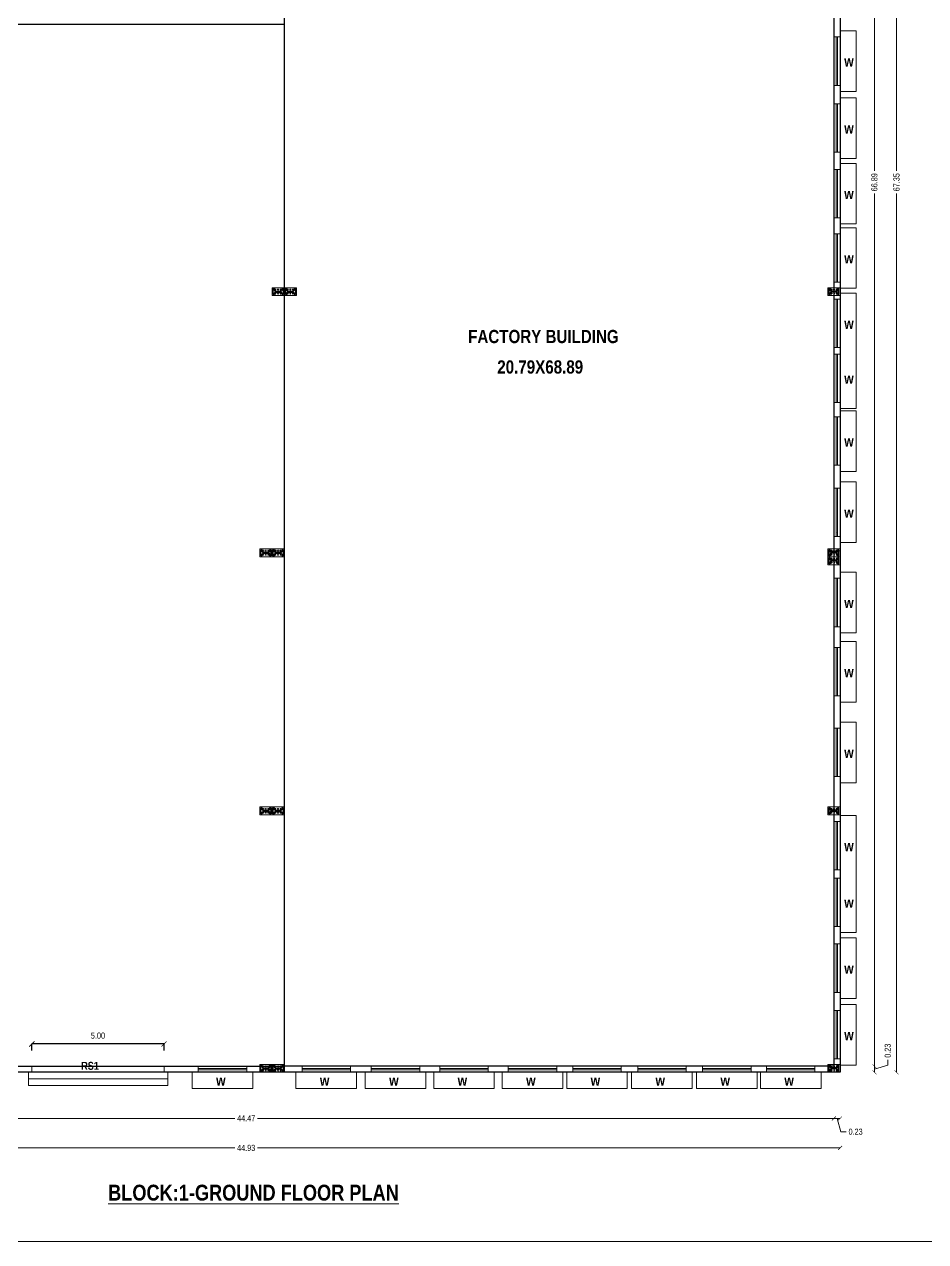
# Model space of a CAD drawing. Header units: metres. Extents: x -1559856 to -1559563, y 43807 to 43972.
# Drawn here: x -1559831.75 to -1559797.65, y 43862.95 to 43909 of the extents above; entities that cross this region are included whole.
import ezdxf

# ---------------------------------------------------------------- set-up
doc = ezdxf.new("R2010")
doc.units = ezdxf.units.M
doc.header["$LTSCALE"] = 750
doc.header["$MEASUREMENT"] = 0
doc.header["$PDMODE"] = 35
doc.header["$PDSIZE"] = 50
doc.linetypes.add('CENTER', pattern=[2, 1.25, -0.25, 0.25, -0.25])
doc.linetypes.add('DASHED2', pattern=[9.525, 6.35, -3.175])
doc.layers.get('0').update_dxf_attribs({"lineweight": 5})
doc.layers.get('Defpoints').update_dxf_attribs({"lineweight": 0})
doc.layers.add('BLK_1_COVERED_AREA', color=140, linetype='Continuous', plot=False)
doc.layers.add('BLK_1_FLR_0_BLT_UP_AREA', color=1, linetype='Continuous', plot=False)
for name, color, linetype in [('BLK_1_FLR_0_CARPET_AREA', 10, 'Continuous'), ('BLK_1_FLR_0_EXIT_WIDTH_DOOR', 2, 'Continuous'), ('BLK_1_FLR_0_REGULAR_ROOM_1', 117, 'Continuous'), ('Soolagiri', 6, 'Continuous')]:
    doc.layers.add(name, color=color, linetype=linetype)
doc.layers.add('Windows', color=142, linetype='Continuous', lineweight=0)
doc.layers.add('WORKSHOP_AREA', color=7, linetype='Continuous', lineweight=5)
doc.styles.add('DIM 100', font='ARIALN.TTF', dxfattribs={"width": 0.85, "height": 0.23})
doc.styles.add('GLOBAL INFRA', font='ARIALNB.TTF', dxfattribs={"height": 0.3})
doc.styles.add('GLOBAL INFRA 1', font='ARIALNB.TTF', dxfattribs={"height": 0.3})
doc.styles.add('mani', font='swissc.ttf', dxfattribs={"height": 0.23})
doc.dimstyles.new('Civil Mt', dxfattribs={"dimtxt": 0.23, "dimasz": 0.15, "dimexe": 0, "dimexo": 0, "dimgap": 0.1, "dimtad": 0, "dimzin": 0, "dimdsep": 46, "dimtxsty": 'mani', "dimblk": 'ARCHTICK', "dimcen": 0, "dimse1": 1, "dimse2": 1, "dimclrd": 253, "dimclrt": 7, "dimadec": 0, "dimazin": 3, "dimtfac": 1, "dimtofl": 0, "dimtmove": 1, "dimatfit": 3, "dimfxl": 0, "dimfrac": 2, "dimtolj": 1, "dimtzin": 0, "dimlwd": 13, "dimarcsym": 0})
doc.dimstyles.new('GRID DIM 400', dxfattribs={"dimscale": 0, "dimtxt": 0.8, "dimasz": 0.2, "dimexe": 0, "dimexo": 0, "dimgap": 0.2, "dimtad": 0, "dimlfac": -0.1, "dimzin": 1, "dimdsep": 46, "dimtxsty": 'DIM 100', "dimblk": 'ARCHTICK', "dimcen": 0, "dimclrd": 256, "dimclre": 252, "dimclrt": 4, "dimazin": 0, "dimtfac": 1, "dimtix": 1, "dimtofl": 0, "dimtmove": 2, "dimatfit": 0, "dimfxl": 0, "dimtolj": 1, "dimtzin": 0, "dimarcsym": 0})

# ---------------------------------------------------------------- blocks, each defined once
blk = doc.blocks.new('A$C0D0C1849')
at = {"color": 253, "linetype": 'CENTER', "ltscale": 5}
for p, q in [((0.114, 0.228), (0.174, 0.228)), ((0.114, 0.078), (0.174, 0.078)), ((0.144, 0.258), (0.144, 0.198)), ((0.144, 0.108), (0.144, 0.048)), ((0.209, 0.228), (0.269, 0.228)), ((0.239, 0.258), (0.239, 0.198)), ((0.239, 0.108), (0.239, 0.048)), ((0.305, 0.228), (0.365, 0.228)), ((0.305, 0.078), (0.365, 0.078)), ((0.335, 0.258), (0.335, 0.198)), ((0.335, 0.108), (0.335, 0.048))]:
    blk.add_line(p, q, dxfattribs=at)
at = {"color": 253}
for centre in [(0.144, 0.228), (0.144, 0.078), (0.239, 0.228), (0.239, 0.078), (0.335, 0.228), (0.335, 0.078)]:
    blk.add_circle(centre, 0.015, dxfattribs=at)
at = {"layer": 'Soolagiri', "color": 2, "ltscale": 0.1}
for p, q in [((0.044, 0.267), (0.044, 0.037)), ((0.094, 0.267), (0.044, 0.267)), ((0.044, 0.037), (0.094, 0.037)), ((0.094, 0.267), (0.094, 0.201)), ((0.094, 0.102), (0.094, 0.037)), ((0.344, 0.172), (0.124, 0.172)), ((0.344, 0.132), (0.124, 0.132)), ((0.374, 0.202), (0.374, 0.267)), ((0.424, 0.267), (0.374, 0.267)), ((0.374, 0.037), (0.374, 0.102)), ((0.374, 0.037), (0.424, 0.037)), ((0.424, 0.037), (0.424, 0.267))]:
    blk.add_line(p, q, dxfattribs=at)
for centre, radius, start, end in [((0.124, 0.202), 0.03, 178.6485, 269.9887), ((0.124, 0.102), 0.03, 90, 180), ((0.344, 0.202), 0.03, 269.9651, 360), ((0.344, 0.102), 0.0305, 0.3664, 90.2926)]:
    blk.add_arc(centre, radius, start, end, dxfattribs=at)
at = {"layer": 'Windows', "color": 6, "ltscale": 0.2}
blk.add_lwpolyline([(0.464, 0), (0, 0), (0, 0.3), (0.464, 0.3)], close=True, dxfattribs=at)
blk = doc.blocks.new('_ArchTick')
at = {"color": 0, "linetype": 'ByBlock', "const_width": 0.15}
blk.add_lwpolyline([(-0.5, -0.5), (0.5, 0.5)], dxfattribs=at)
blk = doc.blocks.new('*D322')
at = {"color": 253, "lineweight": 13, "ltscale": 0.2}
for p, q in [((-1559845.59, 43867.611), (-1559823.787, 43867.611)), ((-1559801.12, 43867.611), (-1559822.924, 43867.611))]:
    blk.add_line(p, q, dxfattribs=at)
at = {"layer": 'Defpoints', "color": 0, "ltscale": 0.2}
for p in [(-1559845.59, 43869.584), (-1559801.12, 43869.584), (-1559801.12, 43867.611)]:
    blk.add_point(p, dxfattribs=at)
at = {"color": 253, "lineweight": 13, "ltscale": 0.2, "xscale": 0.15, "yscale": 0.15, "zscale": 0.15, "rotation": 180}
blk.add_blockref('_ArchTick', (-1559845.59, 43867.611), dxfattribs=at)
at = {"color": 253, "lineweight": 13, "ltscale": 0.2, "xscale": 0.15, "yscale": 0.15, "zscale": 0.15}
blk.add_blockref('_ArchTick', (-1559801.12, 43867.611), dxfattribs=at)
at = {"color": 7, "ltscale": 0.2, "insert": (-1559823.355, 43867.611), "char_height": 0.23, "attachment_point": 5, "style": 'mani'}
blk.add_mtext('\\A1;44.47', dxfattribs=at)
blk = doc.blocks.new('*D323')
at = {"color": 253, "lineweight": 13, "ltscale": 0.2}
for p, q in [((-1559801.12, 43867.611), (-1559800.89, 43867.611)), ((-1559801.005, 43867.611), (-1559800.854, 43867.106)), ((-1559800.854, 43867.106), (-1559800.654, 43867.106))]:
    blk.add_line(p, q, dxfattribs=at)
at = {"layer": 'Defpoints', "color": 0, "ltscale": 0.2}
for p in [(-1559801.12, 43869.584), (-1559800.89, 43869.354), (-1559800.89, 43867.611)]:
    blk.add_point(p, dxfattribs=at)
at = {"color": 253, "lineweight": 13, "ltscale": 0.2, "xscale": 0.15, "yscale": 0.15, "zscale": 0.15, "rotation": 180}
blk.add_blockref('_ArchTick', (-1559801.12, 43867.611), dxfattribs=at)
at = {"color": 253, "lineweight": 13, "ltscale": 0.2, "xscale": 0.15, "yscale": 0.15, "zscale": 0.15}
blk.add_blockref('_ArchTick', (-1559800.89, 43867.611), dxfattribs=at)
at = {"color": 7, "ltscale": 0.2, "insert": (-1559800.302, 43867.106), "char_height": 0.23, "attachment_point": 5, "style": 'mani'}
blk.add_mtext('\\A1;0.23', dxfattribs=at)
blk = doc.blocks.new('*D324')
at = {"color": 253, "lineweight": 13, "ltscale": 0.2}
for p, q in [((-1559845.82, 43866.493), (-1559823.786, 43866.493)), ((-1559800.89, 43866.493), (-1559822.925, 43866.493))]:
    blk.add_line(p, q, dxfattribs=at)
at = {"layer": 'Defpoints', "color": 0, "ltscale": 0.2}
for p in [(-1559845.82, 43869.354), (-1559800.89, 43869.354), (-1559800.89, 43866.493)]:
    blk.add_point(p, dxfattribs=at)
at = {"color": 253, "lineweight": 13, "ltscale": 0.2, "xscale": 0.15, "yscale": 0.15, "zscale": 0.15, "rotation": 180}
blk.add_blockref('_ArchTick', (-1559845.82, 43866.493), dxfattribs=at)
at = {"color": 253, "lineweight": 13, "ltscale": 0.2, "xscale": 0.15, "yscale": 0.15, "zscale": 0.15}
blk.add_blockref('_ArchTick', (-1559800.89, 43866.493), dxfattribs=at)
at = {"color": 7, "ltscale": 0.2, "insert": (-1559823.355, 43866.493), "char_height": 0.23, "attachment_point": 5, "style": 'mani'}
blk.add_mtext('\\A1;44.93', dxfattribs=at)
blk = doc.blocks.new('*D325')
at = {"color": 253, "lineweight": 13, "ltscale": 0.2}
for p, q in [((-1559799.086, 43869.62), (-1559799.086, 43869.82)), ((-1559799.59, 43869.469), (-1559799.086, 43869.62)), ((-1559799.59, 43869.354), (-1559799.59, 43869.584))]:
    blk.add_line(p, q, dxfattribs=at)
at = {"layer": 'Defpoints', "color": 0, "ltscale": 0.2}
for p in [(-1559801.12, 43869.584), (-1559800.89, 43869.354), (-1559799.59, 43869.584)]:
    blk.add_point(p, dxfattribs=at)
at = {"color": 253, "lineweight": 13, "ltscale": 0.2, "xscale": 0.15, "yscale": 0.15, "zscale": 0.15}
for p, rotation in [((-1559799.59, 43869.584), 90), ((-1559799.59, 43869.354), 270)]:
    blk.add_blockref('_ArchTick', p, dxfattribs=dict(at, rotation=rotation))
at = {"color": 7, "ltscale": 0.2, "insert": (-1559799.086, 43870.172), "char_height": 0.23, "attachment_point": 5, "rotation": 90, "style": 'mani'}
blk.add_mtext('\\A1;0.23', dxfattribs=at)
blk = doc.blocks.new('*D326')
at = {"color": 253, "lineweight": 13, "ltscale": 0.2}
for p, q in [((-1559799.59, 43936.474), (-1559799.59, 43903.457)), ((-1559799.59, 43869.584), (-1559799.59, 43902.6))]:
    blk.add_line(p, q, dxfattribs=at)
at = {"layer": 'Defpoints', "color": 0, "ltscale": 0.2}
for p in [(-1559800.89, 43936.474), (-1559799.59, 43936.474), (-1559801.12, 43869.584)]:
    blk.add_point(p, dxfattribs=at)
at = {"color": 253, "lineweight": 13, "ltscale": 0.2, "xscale": 0.15, "yscale": 0.15, "zscale": 0.15}
for p, rotation in [((-1559799.59, 43936.474), 90), ((-1559799.59, 43869.584), 270)]:
    blk.add_blockref('_ArchTick', p, dxfattribs=dict(at, rotation=rotation))
at = {"color": 7, "ltscale": 0.2, "insert": (-1559799.59, 43903.029), "char_height": 0.23, "attachment_point": 5, "rotation": 90, "style": 'mani'}
blk.add_mtext('\\A1;66.89', dxfattribs=at)
blk = doc.blocks.new('*D328')
at = {"color": 253, "lineweight": 13, "ltscale": 0.2}
for p, q in [((-1559798.754, 43936.704), (-1559798.754, 43903.456)), ((-1559798.754, 43869.354), (-1559798.754, 43902.601))]:
    blk.add_line(p, q, dxfattribs=at)
at = {"layer": 'Defpoints', "color": 0, "ltscale": 0.2}
for p in [(-1559800.89, 43936.704), (-1559798.754, 43936.704), (-1559800.89, 43869.354)]:
    blk.add_point(p, dxfattribs=at)
at = {"color": 253, "lineweight": 13, "ltscale": 0.2, "xscale": 0.15, "yscale": 0.15, "zscale": 0.15}
for p, rotation in [((-1559798.754, 43936.704), 90), ((-1559798.754, 43869.354), 270)]:
    blk.add_blockref('_ArchTick', p, dxfattribs=dict(at, rotation=rotation))
at = {"color": 7, "ltscale": 0.2, "insert": (-1559798.754, 43903.029), "char_height": 0.23, "attachment_point": 5, "rotation": 90, "style": 'mani'}
blk.add_mtext('\\A1;67.35', dxfattribs=at)
blk = doc.blocks.new('*D447')
at = {"layer": 'BLK_1_FLR_0_EXIT_WIDTH_DOOR', "color": 252, "lineweight": -2}
for p, q in [((-1559831.463, 43870.175), (-1559831.463, 43870.425)), ((-1559826.463, 43870.175), (-1559826.463, 43870.425))]:
    blk.add_line(p, q, dxfattribs=at)
at = {"layer": 'BLK_1_FLR_0_EXIT_WIDTH_DOOR', "color": 2, "lineweight": -2}
blk.add_line((-1559826.463, 43870.425), (-1559831.463, 43870.425), dxfattribs=at)
at = {"layer": 'Defpoints', "color": 0}
for p in [(-1559831.463, 43870.425), (-1559831.463, 43869.584), (-1559826.463, 43869.584)]:
    blk.add_point(p, dxfattribs=at)
at = {"layer": 'BLK_1_FLR_0_EXIT_WIDTH_DOOR', "color": 2, "lineweight": -2, "xscale": 0.2, "yscale": 0.2, "zscale": 0.2, "rotation": 180}
blk.add_blockref('_ArchTick', (-1559831.463, 43870.425), dxfattribs=at)
at = {"layer": 'BLK_1_FLR_0_EXIT_WIDTH_DOOR', "color": 2, "lineweight": -2, "xscale": 0.2, "yscale": 0.2, "zscale": 0.2}
blk.add_blockref('_ArchTick', (-1559826.463, 43870.425), dxfattribs=at)
at = {"layer": 'BLK_1_FLR_0_EXIT_WIDTH_DOOR', "color": 2, "insert": (-1559828.963, 43870.742), "char_height": 0.23, "attachment_point": 5, "style": 'DIM 100'}
blk.add_mtext('\\A1;5.00', dxfattribs=at)

msp = doc.modelspace()

# ---------------------------------------------------------------- linework, layer by layer
at = {"color": 7, "ltscale": 0.2}
for p, q in [((-1559801.12044, 43936.70361), (-1559801.12044, 43905.4795)), ((-1559800.89044, 43869.35362), (-1559800.89044, 43936.70361)), ((-1559800.89044, 43936.70361), (-1559800.89044, 43869.35362)), ((-1559821.91044, 43936.47361), (-1559821.91044, 43909.00361)), ((-1559821.91044, 43909.00361), (-1559849.38044, 43909.00361)), ((-1559801.12043, 43908.52795), (-1559800.89051, 43908.52795)), ((-1559801.03087, 43906.69598), (-1559801.03087, 43908.52795)), ((-1559801.00547, 43908.52795), (-1559801.00547, 43908.52795)), ((-1559800.98007, 43906.69598), (-1559800.98007, 43908.52795)), ((-1559800.89051, 43906.69598), (-1559801.12043, 43906.69598)), ((-1559801.00547, 43906.69598), (-1559801.00547, 43906.69598)), ((-1559801.12043, 43905.9951), (-1559800.89051, 43905.9951)), ((-1559801.03087, 43904.16313), (-1559801.03087, 43905.9951)), ((-1559801.00547, 43905.9951), (-1559801.00547, 43905.9951)), ((-1559800.98007, 43904.16313), (-1559800.98007, 43905.9951)), ((-1559800.89051, 43904.16313), (-1559801.12043, 43904.16313)), ((-1559801.00547, 43904.16313), (-1559801.00547, 43904.16313)), ((-1559801.12043, 43903.51435), (-1559800.89051, 43903.51435)), ((-1559801.03087, 43901.68238), (-1559801.03087, 43903.51435)), ((-1559801.00547, 43903.51435), (-1559801.00547, 43903.51435)), ((-1559800.98007, 43901.68238), (-1559800.98007, 43903.51435)), ((-1559800.89051, 43901.68238), (-1559801.12043, 43901.68238)), ((-1559801.00547, 43901.68238), (-1559801.00547, 43901.68238)), ((-1559801.12043, 43901.07857), (-1559800.89051, 43901.07857)), ((-1559801.03087, 43899.2466), (-1559801.03087, 43901.07857)), ((-1559801.00547, 43901.07857), (-1559801.00547, 43901.07857)), ((-1559800.98007, 43899.2466), (-1559800.98007, 43901.07857)), ((-1559801.12044, 43900.4795), (-1559801.12044, 43869.58362)), ((-1559800.89051, 43899.2466), (-1559801.12043, 43899.2466)), ((-1559801.00547, 43899.2466), (-1559801.00547, 43899.2466)), ((-1559801.12043, 43898.60506), (-1559800.89051, 43898.60506)), ((-1559801.03087, 43896.77309), (-1559801.03087, 43898.60506)), ((-1559801.00547, 43898.60506), (-1559801.00547, 43898.60506)), ((-1559800.98007, 43896.77309), (-1559800.98007, 43898.60506)), ((-1559800.89051, 43896.77309), (-1559801.12043, 43896.77309)), ((-1559801.12043, 43896.52628), (-1559800.89051, 43896.52628)), ((-1559801.03087, 43894.69431), (-1559801.03087, 43896.52628)), ((-1559801.00547, 43896.77309), (-1559801.00547, 43896.77309)), ((-1559801.00547, 43896.52628), (-1559801.00547, 43896.52628)), ((-1559800.98007, 43894.69431), (-1559800.98007, 43896.52628)), ((-1559800.89051, 43894.69431), (-1559801.12043, 43894.69431)), ((-1559801.00547, 43894.69431), (-1559801.00547, 43894.69431)), ((-1559801.12043, 43894.15263), (-1559800.89051, 43894.15263)), ((-1559801.03087, 43892.32066), (-1559801.03087, 43894.15263)), ((-1559801.00547, 43894.15263), (-1559801.00547, 43894.15263)), ((-1559800.98007, 43892.32066), (-1559800.98007, 43894.15263)), ((-1559800.89051, 43892.32066), (-1559801.12043, 43892.32066)), ((-1559801.00547, 43892.32066), (-1559801.00547, 43892.32066)), ((-1559801.12043, 43891.46028), (-1559800.89051, 43891.46028)), ((-1559801.03087, 43889.62831), (-1559801.03087, 43891.46028)), ((-1559801.00547, 43891.46028), (-1559801.00547, 43891.46028)), ((-1559800.98007, 43889.62831), (-1559800.98007, 43891.46028)), ((-1559800.89051, 43889.62831), (-1559801.12043, 43889.62831)), ((-1559801.00547, 43889.76721), (-1559801.00547, 43889.76721)), ((-1559801.00547, 43889.62831), (-1559801.00547, 43889.62831)), ((-1559821.91044, 43889.08827), (-1559822.37476, 43889.08827)), ((-1559800.89044, 43889.08832), (-1559801.35476, 43889.08832)), ((-1559800.89044, 43888.85832), (-1559801.35476, 43888.85832)), ((-1559801.12043, 43888.04376), (-1559800.89051, 43888.04376)), ((-1559801.03087, 43886.21179), (-1559801.03087, 43888.04376)), ((-1559801.00547, 43888.04376), (-1559801.00547, 43888.04376)), ((-1559800.98007, 43886.21179), (-1559800.98007, 43888.04376)), ((-1559800.89051, 43886.21179), (-1559801.12043, 43886.21179)), ((-1559801.00547, 43886.21179), (-1559801.00547, 43886.21179)), ((-1559801.12043, 43885.426), (-1559800.89051, 43885.426)), ((-1559801.03087, 43883.59403), (-1559801.03087, 43885.426)), ((-1559801.00547, 43885.426), (-1559801.00547, 43885.426)), ((-1559800.98007, 43883.59403), (-1559800.98007, 43885.426)), ((-1559800.89051, 43883.59403), (-1559801.12043, 43883.59403)), ((-1559801.00547, 43883.59403), (-1559801.00547, 43883.59403)), ((-1559801.12043, 43882.37156), (-1559800.89051, 43882.37156)), ((-1559801.03087, 43880.53959), (-1559801.03087, 43882.37156)), ((-1559801.00547, 43882.37156), (-1559801.00547, 43882.37156)), ((-1559800.98007, 43880.53959), (-1559800.98007, 43882.37156)), ((-1559800.89051, 43880.53959), (-1559801.12043, 43880.53959)), ((-1559801.00547, 43880.53959), (-1559801.00547, 43880.53959)), ((-1559801.12043, 43878.8419), (-1559800.89051, 43878.8419)), ((-1559801.03087, 43877.00993), (-1559801.03087, 43878.8419)), ((-1559801.00547, 43878.8419), (-1559801.00547, 43878.8419)), ((-1559800.98007, 43877.00993), (-1559800.98007, 43878.8419)), ((-1559800.89051, 43877.00993), (-1559801.12043, 43877.00993)), ((-1559801.12043, 43876.7026), (-1559800.89051, 43876.7026)), ((-1559801.03087, 43874.87063), (-1559801.03087, 43876.7026)), ((-1559801.00547, 43877.00993), (-1559801.00547, 43877.00993)), ((-1559801.00547, 43876.7026), (-1559801.00547, 43876.7026)), ((-1559800.98007, 43874.87063), (-1559800.98007, 43876.7026)), ((-1559800.89051, 43874.87063), (-1559801.12043, 43874.87063)), ((-1559801.00547, 43874.87063), (-1559801.00547, 43874.87063)), ((-1559801.12043, 43874.20894), (-1559800.89051, 43874.20894)), ((-1559801.03087, 43872.37697), (-1559801.03087, 43874.20894)), ((-1559801.00547, 43874.20894), (-1559801.00547, 43874.20894)), ((-1559800.98007, 43872.37697), (-1559800.98007, 43874.20894)), ((-1559800.89051, 43872.37697), (-1559801.12043, 43872.37697)), ((-1559801.00547, 43872.37697), (-1559801.00547, 43872.37697)), ((-1559801.12043, 43871.69063), (-1559800.89051, 43871.69063)), ((-1559801.03087, 43869.85866), (-1559801.03087, 43871.69063)), ((-1559801.00547, 43871.69063), (-1559801.00547, 43871.69063)), ((-1559800.98007, 43869.85866), (-1559800.98007, 43871.69063)), ((-1559800.89051, 43869.85866), (-1559801.12043, 43869.85866)), ((-1559801.00547, 43869.85866), (-1559801.00547, 43869.85866)), ((-1559800.89044, 43869.35362), (-1559845.82043, 43869.35362)), ((-1559831.46343, 43869.58362), (-1559845.59043, 43869.58362)), ((-1559831.46343, 43869.58362), (-1559831.46343, 43869.35362)), ((-1559818.6278, 43869.58362), (-1559826.46343, 43869.58362)), ((-1559826.46343, 43869.58362), (-1559826.46343, 43869.35362)), ((-1559825.16671, 43869.58362), (-1559825.16671, 43869.35362)), ((-1559823.33474, 43869.49405), (-1559825.16671, 43869.49405)), ((-1559825.16671, 43869.46865), (-1559825.16671, 43869.46865)), ((-1559823.33474, 43869.44325), (-1559825.16671, 43869.44325)), ((-1559823.33474, 43869.35362), (-1559823.33474, 43869.58362)), ((-1559823.33474, 43869.46865), (-1559823.33474, 43869.46865)), ((-1559821.2407, 43869.58362), (-1559821.2407, 43869.35362)), ((-1559819.40873, 43869.49405), (-1559821.2407, 43869.49405)), ((-1559821.2407, 43869.46865), (-1559821.2407, 43869.46865)), ((-1559819.40873, 43869.44325), (-1559821.2407, 43869.44325)), ((-1559819.40873, 43869.35362), (-1559819.40873, 43869.58362)), ((-1559819.40873, 43869.46865), (-1559819.40873, 43869.46865)), ((-1559818.62087, 43869.58362), (-1559818.62087, 43869.35362)), ((-1559816.7889, 43869.49405), (-1559818.62087, 43869.49405)), ((-1559818.62087, 43869.46865), (-1559818.62087, 43869.46865)), ((-1559816.7889, 43869.44325), (-1559818.62087, 43869.44325)), ((-1559816.7889, 43869.35362), (-1559816.7889, 43869.58362)), ((-1559816.7889, 43869.46865), (-1559816.7889, 43869.46865)), ((-1559816.03007, 43869.58362), (-1559816.03007, 43869.35362)), ((-1559814.1981, 43869.49405), (-1559816.03007, 43869.49405)), ((-1559816.03007, 43869.46865), (-1559816.03007, 43869.46865)), ((-1559814.1981, 43869.44325), (-1559816.03007, 43869.44325)), ((-1559814.1981, 43869.35362), (-1559814.1981, 43869.58362)), ((-1559814.1981, 43869.46865), (-1559814.1981, 43869.46865)), ((-1559809.60204, 43869.58362), (-1559813.6278, 43869.58362)), ((-1559813.43928, 43869.58362), (-1559813.43928, 43869.35362)), ((-1559811.60731, 43869.49405), (-1559813.43928, 43869.49405)), ((-1559813.43928, 43869.46865), (-1559813.43928, 43869.46865)), ((-1559811.60731, 43869.44325), (-1559813.43928, 43869.44325)), ((-1559811.60731, 43869.35362), (-1559811.60731, 43869.58362)), ((-1559811.60731, 43869.46865), (-1559811.60731, 43869.46865)), ((-1559810.99914, 43869.58362), (-1559810.99914, 43869.35362)), ((-1559809.16717, 43869.49405), (-1559810.99914, 43869.49405)), ((-1559810.99914, 43869.46865), (-1559810.99914, 43869.46865)), ((-1559809.16717, 43869.44325), (-1559810.99914, 43869.44325)), ((-1559809.16717, 43869.35362), (-1559809.16717, 43869.58362)), ((-1559809.16717, 43869.46865), (-1559809.16717, 43869.46865)), ((-1559808.54561, 43869.58362), (-1559808.54561, 43869.35362)), ((-1559806.71364, 43869.49405), (-1559808.54561, 43869.49405)), ((-1559808.54561, 43869.46865), (-1559808.54561, 43869.46865)), ((-1559806.71364, 43869.44325), (-1559808.54561, 43869.44325)), ((-1559806.71364, 43869.35362), (-1559806.71364, 43869.58362)), ((-1559806.71364, 43869.46865), (-1559806.71364, 43869.46865)), ((-1559806.08802, 43869.58362), (-1559806.08802, 43869.35362)), ((-1559804.25605, 43869.49405), (-1559806.08802, 43869.49405)), ((-1559806.08802, 43869.46865), (-1559806.08802, 43869.46865)), ((-1559804.25605, 43869.44325), (-1559806.08802, 43869.44325)), ((-1559801.12044, 43869.58362), (-1559804.60204, 43869.58362)), ((-1559804.25605, 43869.35362), (-1559804.25605, 43869.58362)), ((-1559804.25605, 43869.46865), (-1559804.25605, 43869.46865)), ((-1559803.67127, 43869.58362), (-1559803.67127, 43869.35362)), ((-1559801.8393, 43869.49405), (-1559803.67127, 43869.49405)), ((-1559803.67127, 43869.46865), (-1559803.67127, 43869.46865)), ((-1559801.8393, 43869.44325), (-1559803.67127, 43869.44325)), ((-1559801.8393, 43869.35362), (-1559801.8393, 43869.58362)), ((-1559801.8393, 43869.46865), (-1559801.8393, 43869.46865))]:
    msp.add_line(p, q, dxfattribs=at)
at = {"color": 7, "linetype": 'DASHED2', "ltscale": 0.2}
for p, q in [((-1559800.89051, 43908.75788), (-1559800.28233, 43908.75788)), ((-1559800.28233, 43908.75788), (-1559800.28233, 43906.46606)), ((-1559800.28233, 43906.46606), (-1559800.89051, 43906.46606)), ((-1559800.89051, 43906.22502), (-1559800.28233, 43906.22502)), ((-1559800.28233, 43906.22502), (-1559800.28233, 43903.93321)), ((-1559800.28233, 43903.93321), (-1559800.89051, 43903.93321)), ((-1559800.89051, 43903.74427), (-1559800.28233, 43903.74427)), ((-1559800.28233, 43903.74427), (-1559800.28233, 43901.45246)), ((-1559800.28233, 43901.45246), (-1559800.89051, 43901.45246)), ((-1559800.89051, 43901.30849), (-1559800.28233, 43901.30849)), ((-1559800.28233, 43901.30849), (-1559800.28233, 43899.01668)), ((-1559800.28233, 43899.01668), (-1559800.89051, 43899.01668)), ((-1559800.89051, 43898.83498), (-1559800.28233, 43898.83498)), ((-1559800.28233, 43898.83498), (-1559800.28233, 43896.54317)), ((-1559800.28233, 43896.7562), (-1559800.28233, 43894.46438)), ((-1559800.28233, 43894.46438), (-1559800.89051, 43894.46438)), ((-1559800.89051, 43894.38256), (-1559800.28233, 43894.38256)), ((-1559800.28233, 43894.38256), (-1559800.28233, 43892.09074)), ((-1559800.28233, 43892.09074), (-1559800.89051, 43892.09074)), ((-1559800.89051, 43891.6902), (-1559800.28233, 43891.6902)), ((-1559800.28233, 43891.6902), (-1559800.28233, 43889.39838)), ((-1559800.28233, 43889.39838), (-1559800.89051, 43889.39838)), ((-1559800.89051, 43888.27368), (-1559800.28233, 43888.27368)), ((-1559800.28233, 43888.27368), (-1559800.28233, 43885.98187)), ((-1559800.28233, 43885.98187), (-1559800.89051, 43885.98187)), ((-1559800.89051, 43885.65592), (-1559800.28233, 43885.65592)), ((-1559800.28233, 43885.65592), (-1559800.28233, 43883.36411)), ((-1559800.28233, 43883.36411), (-1559800.89051, 43883.36411)), ((-1559800.89051, 43882.60148), (-1559800.28233, 43882.60148)), ((-1559800.28233, 43882.60148), (-1559800.28233, 43880.30967)), ((-1559800.28233, 43880.30967), (-1559800.89051, 43880.30967)), ((-1559800.89051, 43879.07182), (-1559800.28233, 43879.07182)), ((-1559800.28233, 43879.07182), (-1559800.28233, 43876.78)), ((-1559800.28233, 43876.93252), (-1559800.28233, 43874.64071)), ((-1559800.28233, 43874.64071), (-1559800.89051, 43874.64071)), ((-1559800.89051, 43874.43887), (-1559800.28233, 43874.43887)), ((-1559800.28233, 43874.43887), (-1559800.28233, 43872.14705)), ((-1559800.28233, 43872.14705), (-1559800.89051, 43872.14705)), ((-1559800.89051, 43871.92055), (-1559800.28233, 43871.92055)), ((-1559800.28233, 43871.92055), (-1559800.28233, 43869.62874)), ((-1559825.39664, 43869.35362), (-1559825.39664, 43868.74543)), ((-1559823.10482, 43868.74543), (-1559823.10482, 43869.35362)), ((-1559821.47063, 43869.35362), (-1559821.47063, 43868.74543)), ((-1559819.17881, 43868.74543), (-1559819.17881, 43869.35362)), ((-1559818.85079, 43869.35362), (-1559818.85079, 43868.74543)), ((-1559816.55897, 43868.74543), (-1559816.55897, 43869.35362)), ((-1559816.26, 43869.35362), (-1559816.26, 43868.74543)), ((-1559813.96818, 43868.74543), (-1559813.96818, 43869.35362)), ((-1559813.66921, 43869.35362), (-1559813.66921, 43868.74543)), ((-1559811.37739, 43868.74543), (-1559811.37739, 43869.35362)), ((-1559811.22906, 43869.35362), (-1559811.22906, 43868.74543)), ((-1559808.93724, 43868.74543), (-1559808.93724, 43869.35362)), ((-1559808.77554, 43869.35362), (-1559808.77554, 43868.74543)), ((-1559806.48372, 43868.74543), (-1559806.48372, 43869.35362)), ((-1559806.31794, 43869.35362), (-1559806.31794, 43868.74543)), ((-1559804.02613, 43868.74543), (-1559804.02613, 43869.35362)), ((-1559803.90119, 43869.35362), (-1559803.90119, 43868.74543)), ((-1559801.60938, 43868.74543), (-1559801.60938, 43869.35362)), ((-1559800.28233, 43869.62874), (-1559800.89051, 43869.62874)), ((-1559825.39664, 43868.74543), (-1559823.10482, 43868.74543)), ((-1559821.47063, 43868.74543), (-1559819.17881, 43868.74543)), ((-1559818.85079, 43868.74543), (-1559816.55897, 43868.74543)), ((-1559816.26, 43868.74543), (-1559813.96818, 43868.74543)), ((-1559813.66921, 43868.74543), (-1559811.37739, 43868.74543)), ((-1559811.22906, 43868.74543), (-1559808.93724, 43868.74543)), ((-1559808.77554, 43868.74543), (-1559806.48372, 43868.74543)), ((-1559806.31794, 43868.74543), (-1559804.02613, 43868.74543)), ((-1559803.90119, 43868.74543), (-1559801.60938, 43868.74543))]:
    msp.add_line(p, q, dxfattribs=at)
at = {"color": 0, "ltscale": 0.2}
for p, q in [((-1559826.31343, 43869.10362), (-1559831.58667, 43869.10362)), ((-1559826.31343, 43868.85362), (-1559831.58667, 43868.85362))]:
    msp.add_line(p, q, dxfattribs=at)
at = {"color": 7, "ltscale": 0.2}
for points in [[(-1559701.9239, 43862.94666), (-1559856.28176, 43862.94666), (-1559856.28176, 43972.27391), (-1559701.9239, 43972.27391)], [(-1559831.58667, 43869.35362), (-1559826.31343, 43869.35362), (-1559826.31343, 43868.85362), (-1559831.58667, 43868.85362)]]:
    msp.add_lwpolyline(points, close=True, dxfattribs=at)
at = {"layer": 'BLK_1_COVERED_AREA', "color": 140}
msp.add_lwpolyline([(-1559852.81044, 43936.70363), (-1559800.89044, 43936.70363), (-1559800.89044, 43869.35364), (-1559845.82043, 43869.35364), (-1559845.82043, 43888.85823), (-1559849.61044, 43888.85823), (-1559849.61044, 43929.00363), (-1559852.81044, 43929.00363)], close=True, dxfattribs=at)
at = {"layer": 'BLK_1_FLR_0_BLT_UP_AREA', "color": 48}
msp.add_lwpolyline([(-1559852.81044, 43936.70363), (-1559800.89044, 43936.70363), (-1559800.89044, 43869.35364), (-1559845.82043, 43869.35364), (-1559845.82043, 43888.85823), (-1559849.61044, 43888.85823), (-1559849.61044, 43929.00363), (-1559852.81044, 43929.00363)], close=True, dxfattribs=at)
at = {"layer": 'BLK_1_FLR_0_CARPET_AREA', "color": 48}
for points in [[(-1559821.91044, 43936.47361), (-1559801.12044, 43936.47361), (-1559801.12044, 43869.58362), (-1559821.91044, 43869.58362)], [(-1559821.91042, 43909.00361), (-1559845.59043, 43909.00361), (-1559845.59043, 43869.58362), (-1559821.91042, 43869.58362)]]:
    msp.add_lwpolyline(points, close=True, dxfattribs=at)
at = {"layer": 'BLK_1_FLR_0_REGULAR_ROOM_1', "color": 4}
for points in [[(-1559821.91044, 43936.47361), (-1559801.12044, 43936.47361), (-1559801.12044, 43869.58362), (-1559821.91044, 43869.58362)], [(-1559821.91042, 43909.00361), (-1559845.59043, 43909.00361), (-1559845.59043, 43869.58362), (-1559821.91042, 43869.58362)]]:
    msp.add_lwpolyline(points, close=True, dxfattribs=at)
at = {"layer": 'WORKSHOP_AREA', "color": 4}
for points in [[(-1559821.91044, 43936.47361), (-1559801.12044, 43936.47361), (-1559801.12044, 43869.58362), (-1559821.91044, 43869.58362)], [(-1559821.91042, 43909.00361), (-1559845.59043, 43909.00361), (-1559845.59043, 43869.58362), (-1559821.91042, 43869.58362)]]:
    msp.add_lwpolyline(points, close=True, dxfattribs=at)

# ---------------------------------------------------------------- block references
at = {"color": 7, "ltscale": 0.2, "xscale": -1}
for p in [(-1559821.91042, 43898.74041), (-1559821.44608, 43898.74041), (-1559822.37474, 43888.85821), (-1559821.91042, 43888.85821), (-1559822.37476, 43879.09469), (-1559821.91042, 43879.0947), (-1559822.37476, 43869.35362), (-1559821.91042, 43869.35362)]:
    msp.add_blockref('A$C0D0C1849', p, dxfattribs=at)
at = {"color": 7, "ltscale": 0.2}
for p in [(-1559801.35478, 43898.74041), (-1559801.35478, 43888.85821), (-1559801.35478, 43888.55821), (-1559801.35478, 43879.09481), (-1559801.35478, 43869.35362)]:
    msp.add_blockref('A$C0D0C1849', p, dxfattribs=at)

# ---------------------------------------------------------------- texts
at = {"color": 7}
for s, height, style, p in [('w', 0.4, 'GLOBAL INFRA', (-1559800.73077, 43907.40468)), ('w', 0.4, 'GLOBAL INFRA', (-1559800.73077, 43904.87182)), ('w', 0.4, 'GLOBAL INFRA', (-1559800.73077, 43902.39107)), ('w', 0.4, 'GLOBAL INFRA', (-1559800.73077, 43899.95529)), ('FACTORY BUILDING', 0.5, 'GLOBAL INFRA 1', (-1559814.95785, 43896.94296)), ('w', 0.4, 'GLOBAL INFRA', (-1559800.73077, 43897.48178)), ('w', 0.4, 'GLOBAL INFRA', (-1559800.73077, 43895.403)), ('w', 0.4, 'GLOBAL INFRA', (-1559800.73077, 43893.02936)), ('w', 0.4, 'GLOBAL INFRA', (-1559800.73077, 43890.337)), ('w', 0.4, 'GLOBAL INFRA', (-1559800.73077, 43886.92048)), ('w', 0.4, 'GLOBAL INFRA', (-1559800.73077, 43884.30272)), ('w', 0.4, 'GLOBAL INFRA', (-1559800.73077, 43881.24828)), ('w', 0.4, 'GLOBAL INFRA', (-1559800.73077, 43877.71862)), ('w', 0.4, 'GLOBAL INFRA', (-1559800.73077, 43875.57932)), ('w', 0.4, 'GLOBAL INFRA', (-1559800.73077, 43873.08567)), ('w', 0.4, 'GLOBAL INFRA', (-1559800.73077, 43870.56735)), ('RS1', 0.3, 'GLOBAL INFRA', (-1559829.59579, 43869.44881)), ('w', 0.4, 'GLOBAL INFRA', (-1559824.49101, 43868.84294)), ('w', 0.4, 'GLOBAL INFRA', (-1559820.565, 43868.84294)), ('w', 0.4, 'GLOBAL INFRA', (-1559817.94516, 43868.84294)), ('w', 0.4, 'GLOBAL INFRA', (-1559815.35437, 43868.84294)), ('w', 0.4, 'GLOBAL INFRA', (-1559812.76358, 43868.84294)), ('w', 0.4, 'GLOBAL INFRA', (-1559810.32343, 43868.84294)), ('w', 0.4, 'GLOBAL INFRA', (-1559807.86991, 43868.84294)), ('w', 0.4, 'GLOBAL INFRA', (-1559805.41232, 43868.84294)), ('w', 0.4, 'GLOBAL INFRA', (-1559802.99556, 43868.84294)), ('%%UBLOCK:1-GROUND FLOOR PLAN', 0.6, 'GLOBAL INFRA 1', (-1559828.57664, 43864.5014))]:
    msp.add_text(s, height=height, dxfattribs=dict(at, style=style)).set_placement(p)
at = {"color": 7, "insert": (-1559813.85621, 43896.29123), "char_height": 0.5, "width": 2.8554986, "attachment_point": 1, "style": 'GLOBAL INFRA 1'}
msp.add_mtext('20.79X68.89', dxfattribs=at)

# ---------------------------------------------------------------- dimensions: what is measured, and where the dimension line sits
at = {"color": 7, "ltscale": 0.2}
for base, p1, p2, picture, middle in [((-1559799.5903, 43936.47361), (-1559801.12044, 43869.58362), (-1559800.89044, 43936.47361), '*D326', (-1559799.5903, 43903.02861)), ((-1559798.75437, 43936.70361), (-1559800.89044, 43869.35362), (-1559800.89044, 43936.70361), '*D328', (-1559798.75437, 43903.02861)), ((-1559799.5903, 43869.58362), (-1559800.89044, 43869.35362), (-1559801.12044, 43869.58362), '*D325', (-1559799.08566, 43869.92001))]:
    dim = msp.add_linear_dim(base=base, p1=p1, p2=p2, angle=270, dimstyle='Civil Mt', dxfattribs=at)
    dim.commit()
    dim.dimension.update_dxf_attribs({"geometry": picture, "text_midpoint": middle})
for base, p1, p2, picture, middle in [((-1559800.89044, 43866.49281), (-1559845.82043, 43869.35362), (-1559800.89044, 43869.35362), '*D324', (-1559823.35544, 43866.49281)), ((-1559801.12044, 43867.6109), (-1559845.59043, 43869.58362), (-1559801.12044, 43869.58362), '*D322', (-1559823.35544, 43867.6109)), ((-1559800.89044, 43867.6109), (-1559801.12044, 43869.58362), (-1559800.89044, 43869.35362), '*D323', (-1559800.55405, 43867.10626))]:
    dim = msp.add_linear_dim(base=base, p1=p1, p2=p2, dimstyle='Civil Mt', dxfattribs=at)
    dim.commit()
    dim.dimension.update_dxf_attribs({"geometry": picture, "text_midpoint": middle})
at = {"layer": 'BLK_1_FLR_0_EXIT_WIDTH_DOOR', "color": 2}
dim = msp.add_aligned_dim(p1=(-1559826.46343, 43869.58362), p2=(-1559831.46343, 43869.58362), distance=-0.84094, dimstyle='GRID DIM 400', override={"dimscale": 1, "dimtxt": 0.23, "dimtad": 1, "dimtoh": 1, "dimclrd": 2, "dimclrt": 2, "dimtmove": 0}, dxfattribs=at)
dim.commit()
dim.dimension.update_dxf_attribs({"geometry": '*D447', "text_midpoint": (-1559828.96343, 43870.74199)})

doc.saveas('drawing.dxf')
